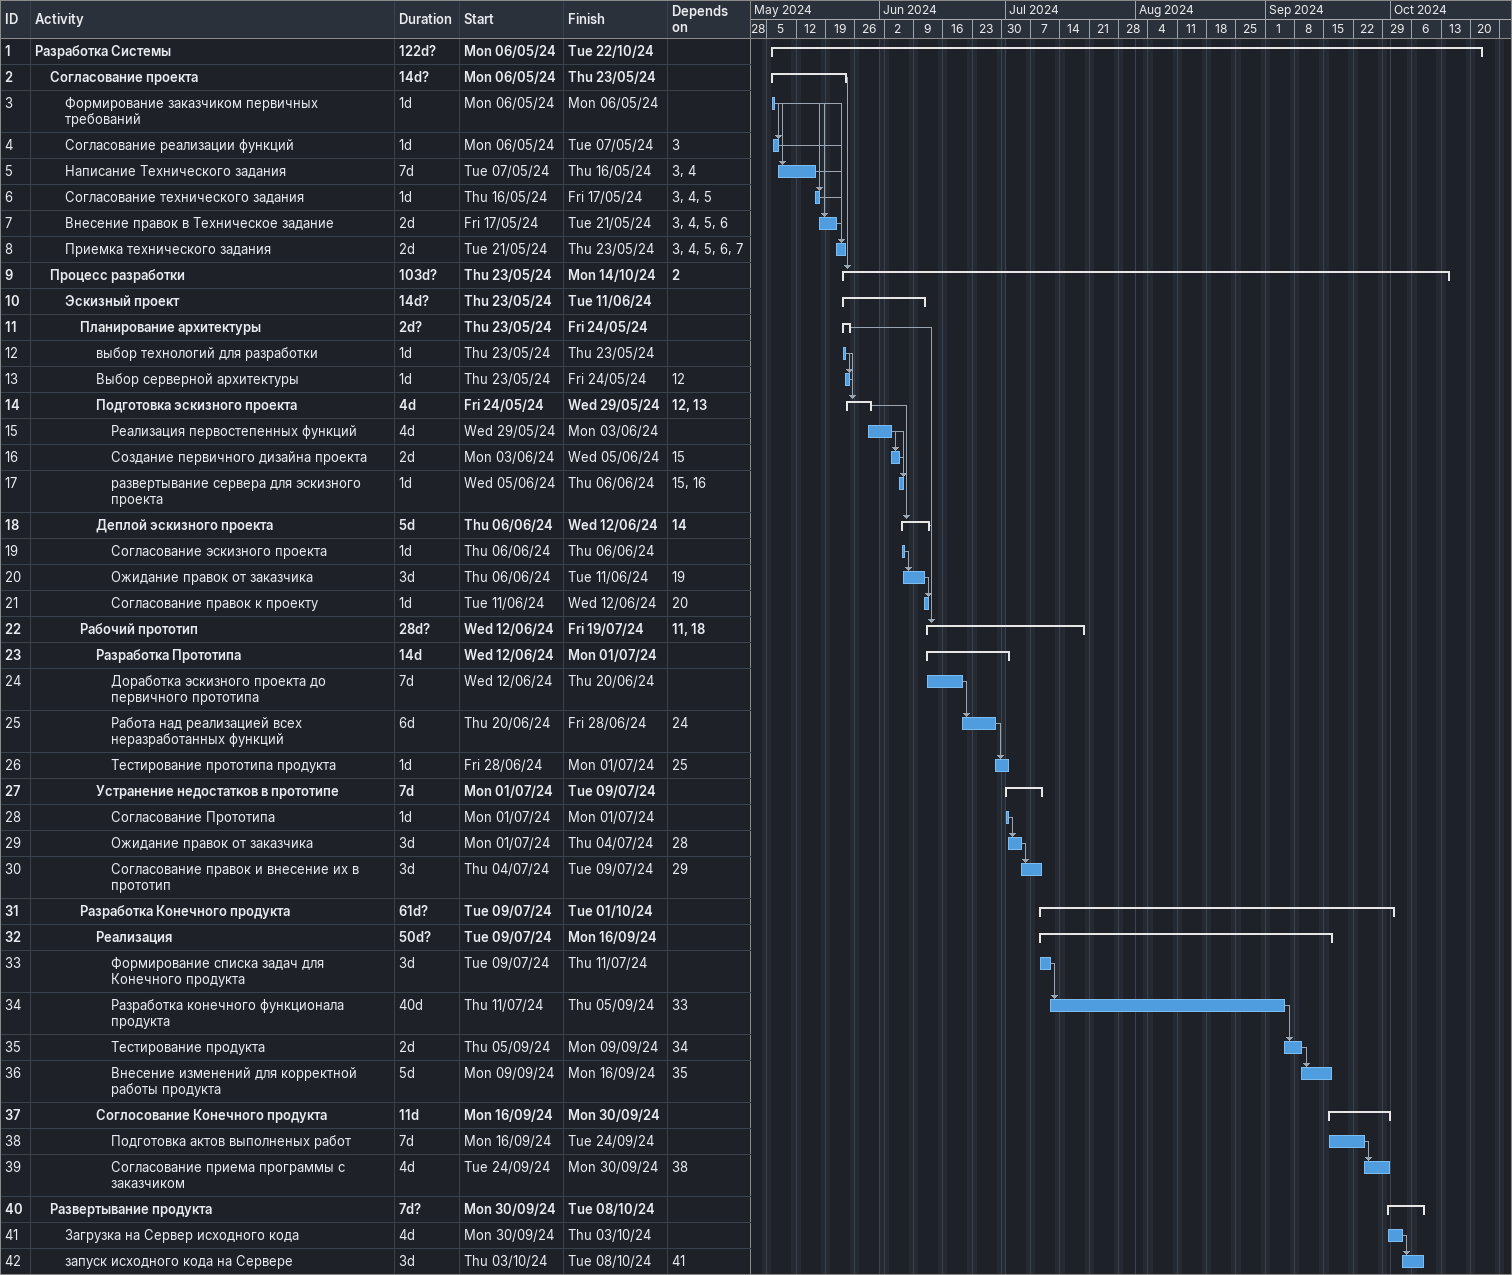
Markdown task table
| ID | Level | Task | Duration | Start | Finish | Predecessors |
|---|---|---|---|---|---|---|
| 1 | 1 | **Разработка Системы** | 122d? | 2024-05-06 | 2024-10-22 |  |
| 2 | 2 | **Согласование проекта** | 14d? | 2024-05-06 | 2024-05-23 |  |
| 3 | 3 | Формирование заказчиком первичных требований | 1d | 2024-05-06 | 2024-05-06 |  |
| 4 | 3 | Согласование реализации функций | 1d | 2024-05-06 | 2024-05-07 | 3 |
| 5 | 3 | Написание Технического задания | 7d | 2024-05-07 | 2024-05-16 | 3, 4 |
| 6 | 3 | Согласование технического задания | 1d | 2024-05-16 | 2024-05-17 | 3, 4, 5 |
| 7 | 3 | Внесение правок в Техническое задание | 2d | 2024-05-17 | 2024-05-21 | 3, 4, 5, 6 |
| 8 | 3 | Приемка технического задания | 2d | 2024-05-21 | 2024-05-23 | 3, 4, 5, 6, 7 |
| 9 | 2 | **Процесс разработки** | 103d? | 2024-05-23 | 2024-10-14 | 2 |
| 10 | 3 | **Эскизный проект** | 14d? | 2024-05-23 | 2024-06-11 |  |
| 11 | 4 | **Планирование архитектуры** | 2d? | 2024-05-23 | 2024-05-24 |  |
| 12 | 5 | выбор технологий для разработки | 1d | 2024-05-23 | 2024-05-23 |  |
| 13 | 5 | Выбор серверной архитектуры | 1d | 2024-05-23 | 2024-05-24 | 12 |
| 14 | 5 | **Подготовка эскизного проекта** | 4d | 2024-05-24 | 2024-05-29 | 12, 13 |
| 15 | 6 | Реализация первостепенных функций | 4d | 2024-05-29 | 2024-06-03 |  |
| 16 | 6 | Создание первичного дизайна проекта | 2d | 2024-06-03 | 2024-06-05 | 15 |
| 17 | 6 | развертывание сервера для эскизного проекта | 1d | 2024-06-05 | 2024-06-06 | 15, 16 |
| 18 | 5 | **Деплой эскизного проекта** | 5d | 2024-06-06 | 2024-06-12 | 14 |
| 19 | 6 | Согласование эскизного проекта | 1d | 2024-06-06 | 2024-06-06 |  |
| 20 | 6 | Ожидание правок от заказчика | 3d | 2024-06-06 | 2024-06-11 | 19 |
| 21 | 6 | Согласование правок к проекту | 1d | 2024-06-11 | 2024-06-12 | 20 |
| 22 | 4 | **Рабочий прототип** | 28d? | 2024-06-12 | 2024-07-19 | 11, 18 |
| 23 | 5 | **Разработка Прототипа** | 14d | 2024-06-12 | 2024-07-01 |  |
| 24 | 6 | Доработка эскизного проекта до первичного прототипа | 7d | 2024-06-12 | 2024-06-20 |  |
| 25 | 6 | Работа над реализацией всех неразработанных функций | 6d | 2024-06-20 | 2024-06-28 | 24 |
| 26 | 6 | Тестирование прототипа продукта | 1d | 2024-06-28 | 2024-07-01 | 25 |
| 27 | 5 | **Устранение недостатков в прототипе** | 7d | 2024-07-01 | 2024-07-09 |  |
| 28 | 6 | Согласование Прототипа | 1d | 2024-07-01 | 2024-07-01 |  |
| 29 | 6 | Ожидание правок от заказчика | 3d | 2024-07-01 | 2024-07-04 | 28 |
| 30 | 6 | Согласование правок и внесение их в прототип | 3d | 2024-07-04 | 2024-07-09 | 29 |
| 31 | 4 | **Разработка Конечного продукта** | 61d? | 2024-07-09 | 2024-10-01 |  |
| 32 | 5 | **Реализация** | 50d? | 2024-07-09 | 2024-09-16 |  |
| 33 | 6 | Формирование списка задач для Конечного продукта | 3d | 2024-07-09 | 2024-07-11 |  |
| 34 | 6 | Разработка конечного функционала продукта | 40d | 2024-07-11 | 2024-09-05 | 33 |
| 35 | 6 | Тестирование продукта | 2d | 2024-09-05 | 2024-09-09 | 34 |
| 36 | 6 | Внесение изменений для корректной работы продукта | 5d | 2024-09-09 | 2024-09-16 | 35 |
| 37 | 5 | **Соглосование Конечного продукта** | 11d | 2024-09-16 | 2024-09-30 |  |
| 38 | 6 | Подготовка актов выполненых работ | 7d | 2024-09-16 | 2024-09-24 |  |
| 39 | 6 | Согласование приема программы с заказчиком | 4d | 2024-09-24 | 2024-09-30 | 38 |
| 40 | 2 | **Развертывание продукта** | 7d? | 2024-09-30 | 2024-10-08 |  |
| 41 | 3 | Загрузка на Сервер исходного кода | 4d | 2024-09-30 | 2024-10-03 |  |
| 42 | 3 | запуск исходного кода на Сервере | 3d | 2024-10-03 | 2024-10-08 | 41 |
